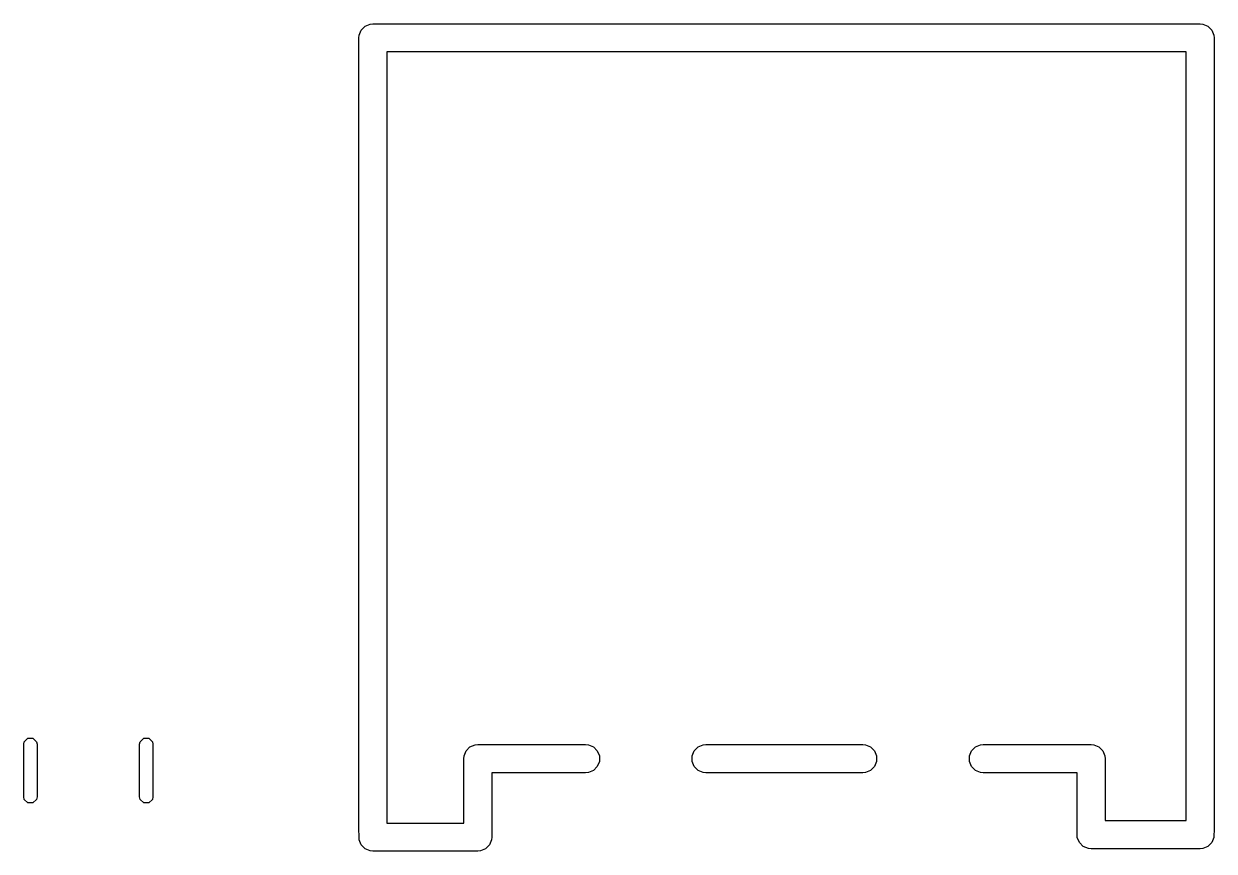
# Model space of a CAD drawing. Extents: x 114.6 to 180.1, y -127.2 to -61.4.
# Drawn here: x 153.04 to 163.79, y -79.89 to -72.42 of the extents above; entities that cross this region are included whole.
import ezdxf

# ---------------------------------------------------------------- set-up
doc = ezdxf.new("R2010")
doc.units = 0
doc.layers.add('BLACK', color=7, linetype='CONTINUOUS')

msp = doc.modelspace()

# ---------------------------------------------------------------- linework, layer by layer
at = {"layer": 'BLACK', "linetype": 'CONTINUOUS'}
for p, q in [((156.167924, -72.42484), (156.1927, -72.4224)), ((156.1927, -72.4224), (163.6603, -72.4224)), ((163.6603, -72.4224), (163.685076, -72.42484)), ((156.0657, -72.5494), (156.06814, -72.524624)), ((156.06814, -72.524624), (156.087103, -72.478843)), ((156.087103, -72.478843), (156.122143, -72.443803)), ((156.122143, -72.443803), (156.167924, -72.42484)), ((163.685076, -72.42484), (163.730857, -72.443803)), ((163.730857, -72.443803), (163.765897, -72.478843)), ((163.765897, -72.478843), (163.78486, -72.524624)), ((163.78486, -72.524624), (163.7873, -72.5494)), ((156.0657, -79.7122), (156.0657, -72.5494)), ((163.7873, -72.5494), (163.7873, -79.7122)), ((163.5333, -72.6764), (156.3197, -72.6764)), ((156.3197, -72.6764), (156.3197, -79.636)), ((163.5333, -79.6138), (163.5333, -72.6764)), ((153.046567, -78.901781), (153.079039, -78.869309)), ((153.079039, -78.869309), (153.124961, -78.869309)), ((153.124961, -78.869309), (153.157433, -78.901781)), ((154.091567, -78.901781), (154.124039, -78.869309)), ((154.124039, -78.869309), (154.169961, -78.869309)), ((154.169961, -78.869309), (154.202433, -78.901781)), ((153.042, -78.924742), (153.046567, -78.901781)), ((153.042, -79.399258), (153.042, -78.924742)), ((153.157433, -78.901781), (153.162, -78.924742)), ((153.162, -78.924742), (153.162, -79.399258)), ((154.087, -78.924742), (154.091567, -78.901781)), ((154.087, -79.399258), (154.087, -78.924742)), ((154.202433, -78.901781), (154.207, -78.924742)), ((154.207, -78.924742), (154.207, -79.399258)), ((157.034602, -78.984443), (157.069642, -78.949403)), ((157.069642, -78.949403), (157.115423, -78.93044)), ((157.115423, -78.93044), (157.140199, -78.928)), ((157.140199, -78.928), (158.1132, -78.928)), ((158.1132, -78.928), (158.137976, -78.93044)), ((158.137976, -78.93044), (158.183757, -78.949403)), ((158.183757, -78.949403), (158.218797, -78.984443)), ((159.094303, -78.984443), (159.129343, -78.949403)), ((159.129343, -78.949403), (159.175124, -78.93044)), ((159.175124, -78.93044), (159.1999, -78.928)), ((159.1999, -78.928), (160.6151, -78.928)), ((160.6151, -78.928), (160.639876, -78.93044)), ((160.639876, -78.93044), (160.685657, -78.949403)), ((160.685657, -78.949403), (160.720697, -78.984443)), ((161.596203, -78.984443), (161.631243, -78.949403)), ((161.631243, -78.949403), (161.677024, -78.93044)), ((161.677024, -78.93044), (161.7018, -78.928)), ((161.7018, -78.928), (162.6761, -78.928)), ((162.6761, -78.928), (162.700876, -78.93044)), ((162.700876, -78.93044), (162.746657, -78.949403)), ((162.746657, -78.949403), (162.781697, -78.984443)), ((157.013199, -79.055), (157.015639, -79.030224)), ((157.0132, -79.636), (157.013199, -79.055)), ((157.015639, -79.030224), (157.034602, -78.984443)), ((158.218797, -78.984443), (158.23776, -79.030224)), ((158.23776, -79.079776), (158.218797, -79.125557)), ((158.23776, -79.030224), (158.23776, -79.079776)), ((159.07534, -79.030224), (159.094303, -78.984443)), ((159.07534, -79.079776), (159.07534, -79.030224)), ((159.094303, -79.125557), (159.07534, -79.079776)), ((160.720697, -78.984443), (160.73966, -79.030224)), ((160.73966, -79.079776), (160.720697, -79.125557)), ((160.73966, -79.030224), (160.73966, -79.079776)), ((161.57724, -79.030224), (161.596203, -78.984443)), ((161.57724, -79.079776), (161.57724, -79.030224)), ((161.596203, -79.125557), (161.57724, -79.079776)), ((162.781697, -78.984443), (162.80066, -79.030224)), ((162.80066, -79.030224), (162.8031, -79.055)), ((162.8031, -79.055), (162.8031, -79.6138)), ((158.1132, -79.182), (157.267199, -79.182)), ((157.267199, -79.182), (157.2672, -79.763)), ((158.137976, -79.17956), (158.1132, -79.182)), ((158.183757, -79.160597), (158.137976, -79.17956)), ((158.218797, -79.125557), (158.183757, -79.160597)), ((159.129343, -79.160597), (159.094303, -79.125557)), ((159.175124, -79.17956), (159.129343, -79.160597)), ((159.1999, -79.182), (159.175124, -79.17956)), ((160.6151, -79.182), (159.1999, -79.182)), ((160.639876, -79.17956), (160.6151, -79.182)), ((160.685657, -79.160597), (160.639876, -79.17956)), ((160.720697, -79.125557), (160.685657, -79.160597)), ((161.631243, -79.160597), (161.596203, -79.125557)), ((161.677024, -79.17956), (161.631243, -79.160597)), ((161.7018, -79.182), (161.677024, -79.17956)), ((162.5491, -79.182), (161.7018, -79.182)), ((162.5491, -79.7408), (162.5491, -79.182)), ((153.046567, -79.422219), (153.042, -79.399258)), ((153.162, -79.399258), (153.157433, -79.422219)), ((154.091567, -79.422219), (154.087, -79.399258)), ((154.207, -79.399258), (154.202433, -79.422219)), ((153.079039, -79.454691), (153.046567, -79.422219)), ((153.124961, -79.454691), (153.079039, -79.454691)), ((153.157433, -79.422219), (153.124961, -79.454691)), ((154.124039, -79.454691), (154.091567, -79.422219)), ((154.169961, -79.454691), (154.124039, -79.454691)), ((154.202433, -79.422219), (154.169961, -79.454691)), ((162.8031, -79.6138), (163.5333, -79.6138)), ((156.06814, -79.736976), (156.0657, -79.7122)), ((156.3197, -79.636), (157.0132, -79.636)), ((163.7873, -79.7122), (163.78486, -79.736976)), ((156.068398, -79.7376), (156.06814, -79.736976)), ((156.06814, -79.738224), (156.068398, -79.7376)), ((156.06814, -79.787776), (156.06814, -79.738224)), ((156.087103, -79.833557), (156.06814, -79.787776)), ((156.122143, -79.868597), (156.087103, -79.833557)), ((157.245797, -79.833557), (157.210757, -79.868597)), ((157.26476, -79.787776), (157.245797, -79.833557)), ((157.2672, -79.763), (157.26476, -79.787776)), ((162.55154, -79.765576), (162.5491, -79.7408)), ((162.570503, -79.811357), (162.55154, -79.765576)), ((162.605543, -79.846397), (162.570503, -79.811357)), ((163.765897, -79.811357), (163.730857, -79.846397)), ((163.78486, -79.765576), (163.765897, -79.811357)), ((163.78486, -79.736976), (163.78486, -79.765576)), ((156.167924, -79.88756), (156.122143, -79.868597)), ((156.1927, -79.89), (156.167924, -79.88756)), ((157.1402, -79.89), (156.1927, -79.89)), ((157.164976, -79.88756), (157.1402, -79.89)), ((157.210757, -79.868597), (157.164976, -79.88756)), ((162.651324, -79.86536), (162.605543, -79.846397)), ((162.6761, -79.8678), (162.651324, -79.86536)), ((163.6603, -79.8678), (162.6761, -79.8678)), ((163.685076, -79.86536), (163.6603, -79.8678)), ((163.730857, -79.846397), (163.685076, -79.86536))]:
    msp.add_line(p, q, dxfattribs=at)

doc.saveas('drawing.dxf')
